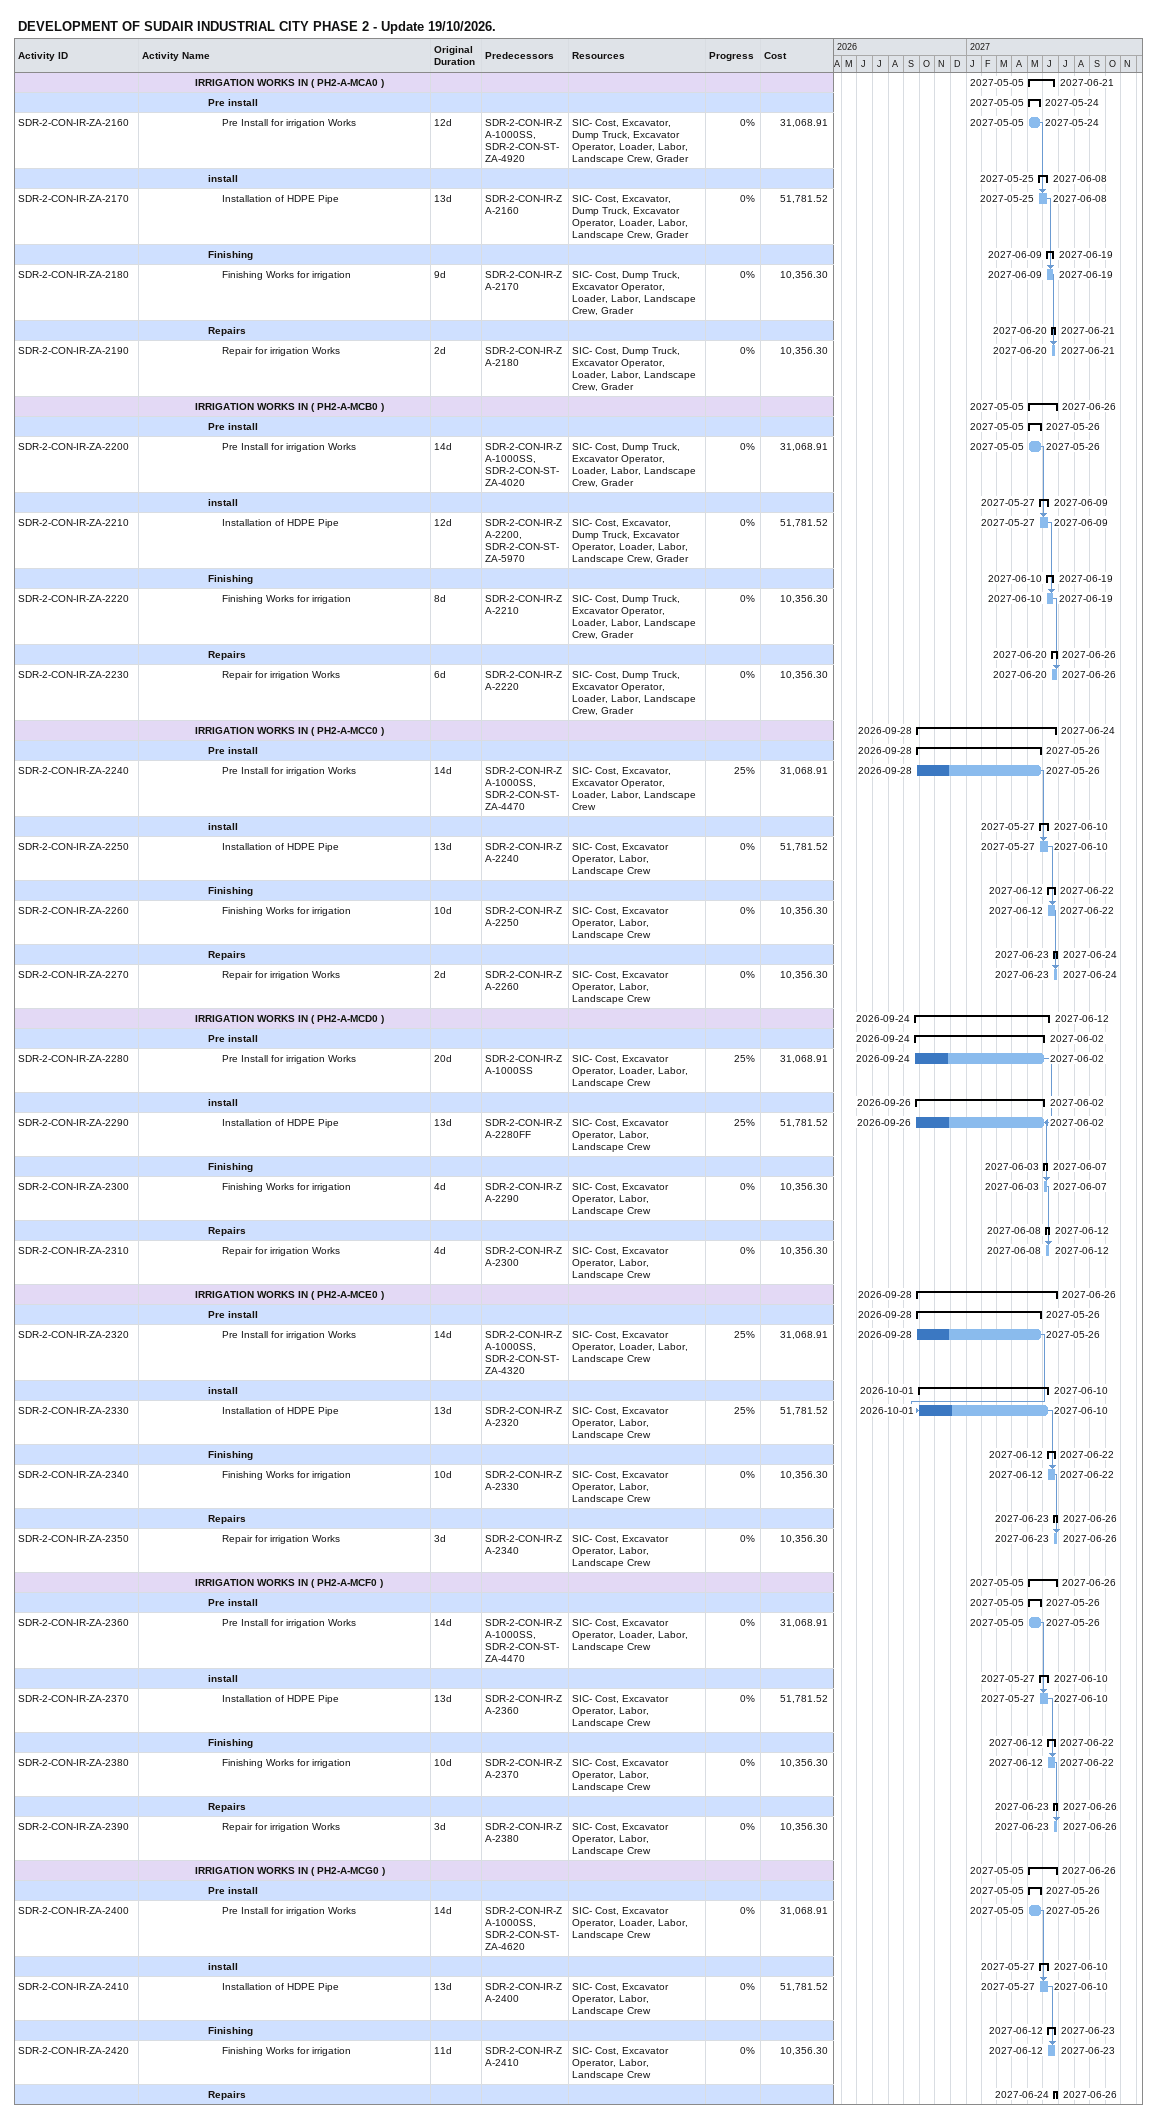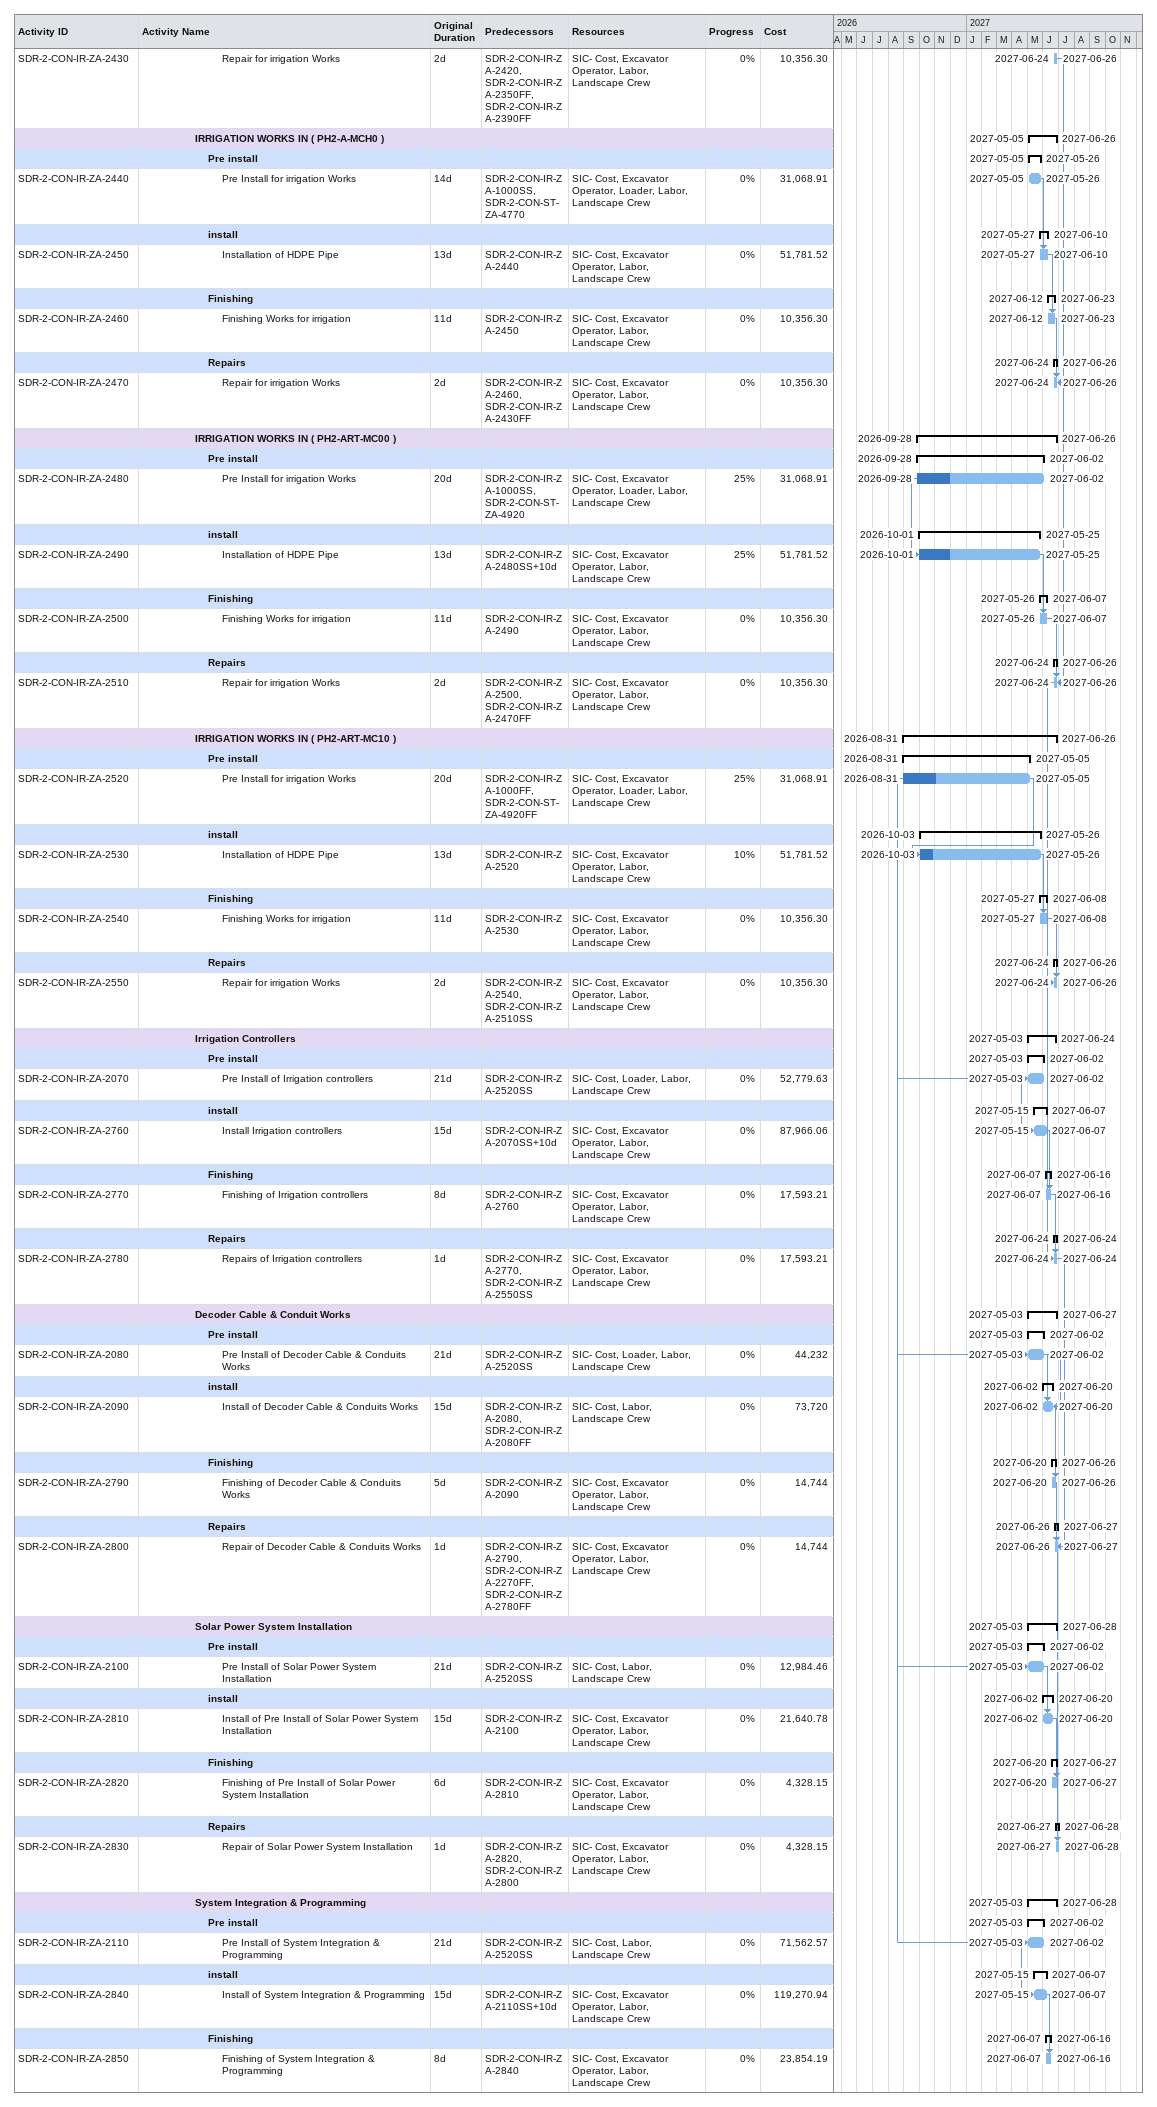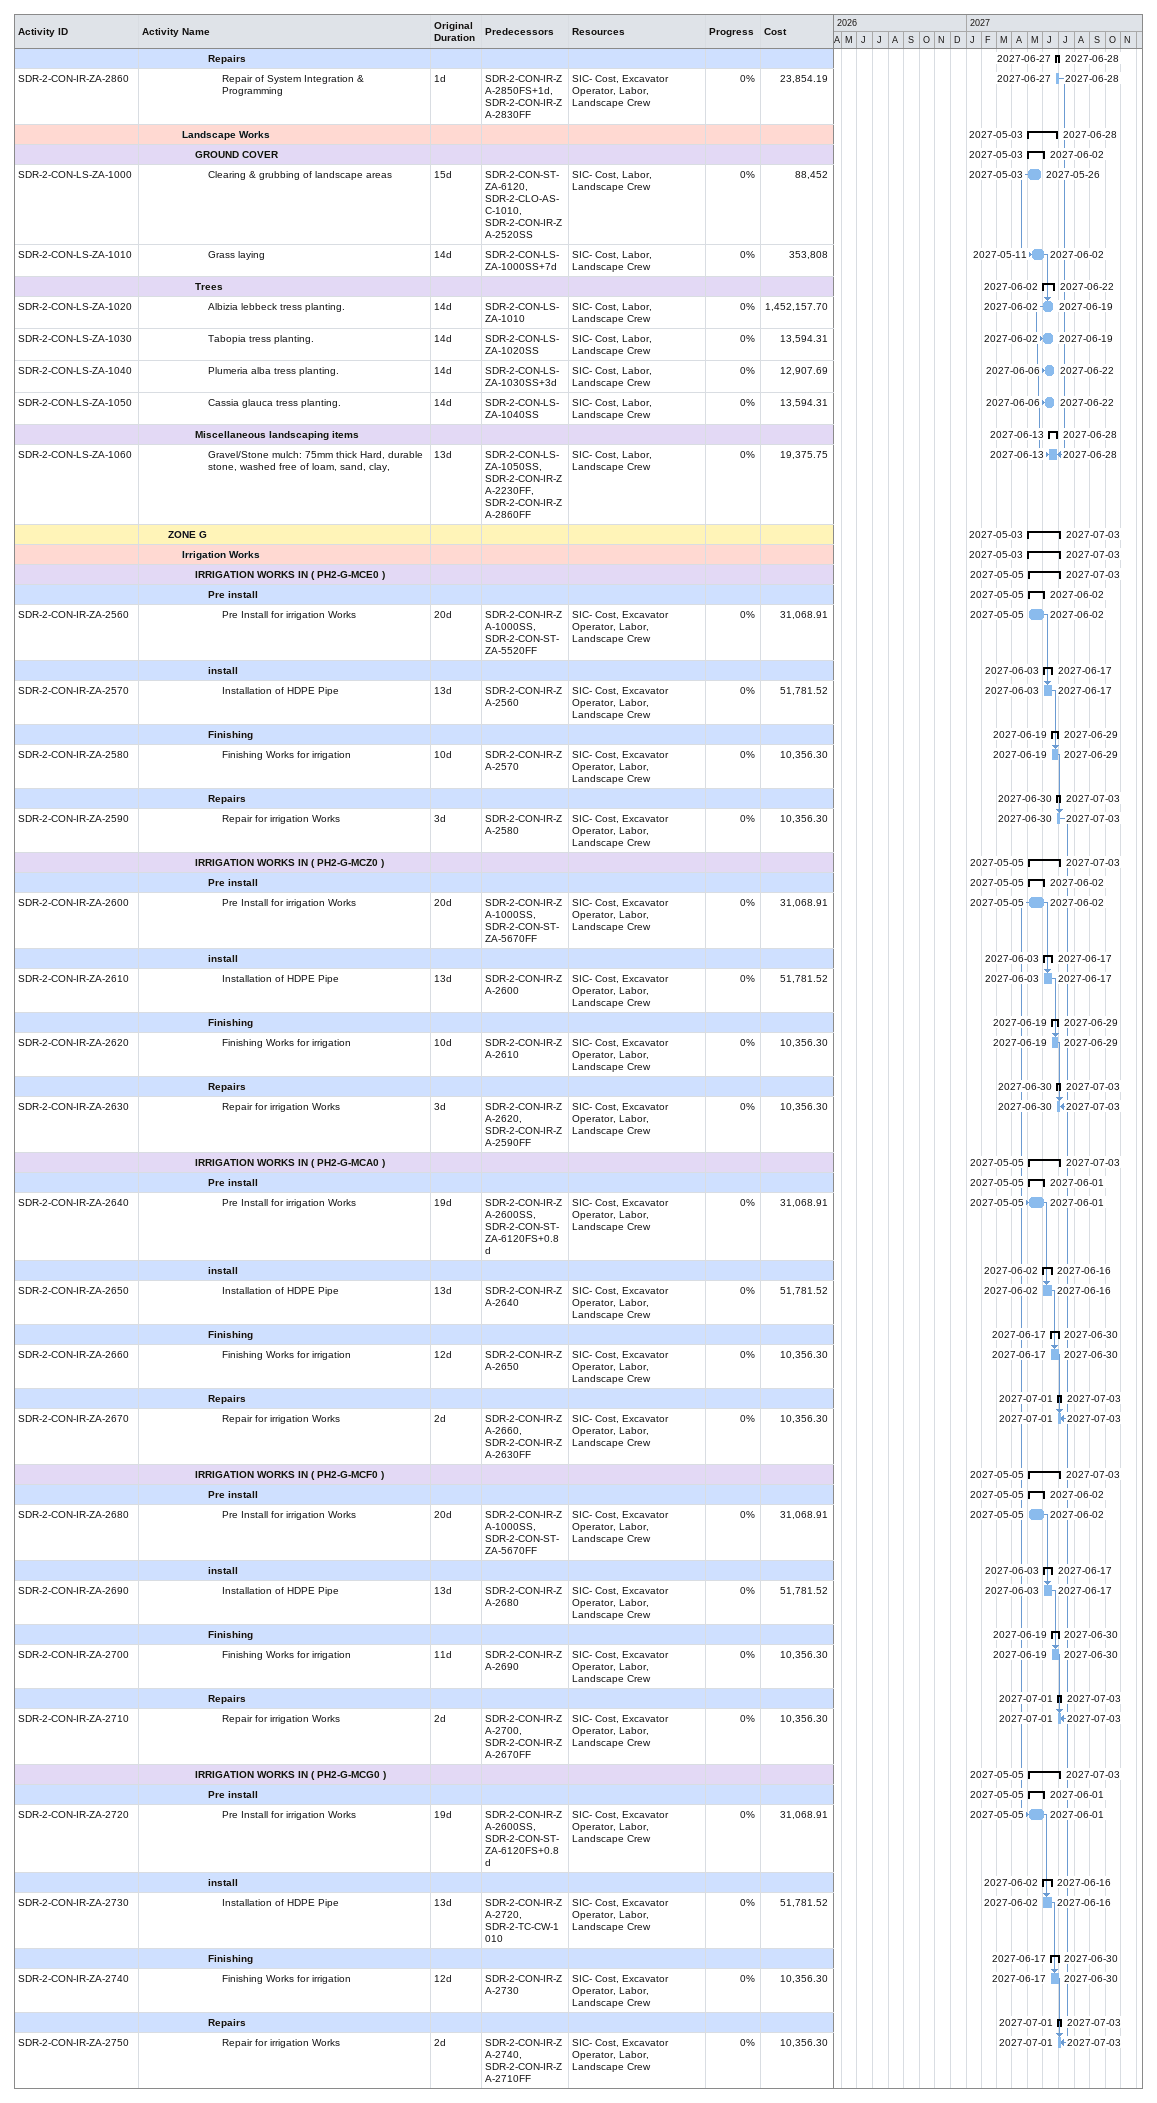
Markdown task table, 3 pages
DEVELOPMENT OF SUDAIR INDUSTRIAL CITY PHASE 2 - Update 19/10/2026.

| ID | Level | Task | Original duration | Start | Finish | Predecessors | Resources | % complete | Cost |
|---|---|---|---|---|---|---|---|---|---|
|  | 5 | **IRRIGATION WORKS IN ( PH2-A-MCA0 )** |  | 2027-05-05 | 2027-06-21 |  |  |  |  |
|  | 6 | **Pre install** |  | 2027-05-05 | 2027-05-24 |  |  |  |  |
| SDR-2-CON-IR-ZA-2160 | 7 | Pre Install for irrigation Works | 12d | 2027-05-05 | 2027-05-24 | SDR-2-CON-IR-ZA-1000SS, SDR-2-CON-ST-ZA-4920 | SIC- Cost, Excavator, Dump Truck, Excavator Operator, Loader, Labor, Landscape Crew, Grader | 0 | 31068.91 |
|  | 6 | **install** |  | 2027-05-25 | 2027-06-08 |  |  |  |  |
| SDR-2-CON-IR-ZA-2170 | 7 | Installation of HDPE Pipe | 13d | 2027-05-25 | 2027-06-08 | SDR-2-CON-IR-ZA-2160 | SIC- Cost, Excavator, Dump Truck, Excavator Operator, Loader, Labor, Landscape Crew, Grader | 0 | 51781.52 |
|  | 6 | **Finishing** |  | 2027-06-09 | 2027-06-19 |  |  |  |  |
| SDR-2-CON-IR-ZA-2180 | 7 | Finishing Works for irrigation | 9d | 2027-06-09 | 2027-06-19 | SDR-2-CON-IR-ZA-2170 | SIC- Cost, Dump Truck, Excavator Operator, Loader, Labor, Landscape Crew, Grader | 0 | 10356.30 |
|  | 6 | **Repairs** |  | 2027-06-20 | 2027-06-21 |  |  |  |  |
| SDR-2-CON-IR-ZA-2190 | 7 | Repair for irrigation Works | 2d | 2027-06-20 | 2027-06-21 | SDR-2-CON-IR-ZA-2180 | SIC- Cost, Dump Truck, Excavator Operator, Loader, Labor, Landscape Crew, Grader | 0 | 10356.30 |
|  | 5 | **IRRIGATION WORKS IN ( PH2-A-MCB0 )** |  | 2027-05-05 | 2027-06-26 |  |  |  |  |
|  | 6 | **Pre install** |  | 2027-05-05 | 2027-05-26 |  |  |  |  |
| SDR-2-CON-IR-ZA-2200 | 7 | Pre Install for irrigation Works | 14d | 2027-05-05 | 2027-05-26 | SDR-2-CON-IR-ZA-1000SS, SDR-2-CON-ST-ZA-4020 | SIC- Cost, Dump Truck, Excavator Operator, Loader, Labor, Landscape Crew, Grader | 0 | 31068.91 |
|  | 6 | **install** |  | 2027-05-27 | 2027-06-09 |  |  |  |  |
| SDR-2-CON-IR-ZA-2210 | 7 | Installation of HDPE Pipe | 12d | 2027-05-27 | 2027-06-09 | SDR-2-CON-IR-ZA-2200, SDR-2-CON-ST-ZA-5970 | SIC- Cost, Excavator, Dump Truck, Excavator Operator, Loader, Labor, Landscape Crew, Grader | 0 | 51781.52 |
|  | 6 | **Finishing** |  | 2027-06-10 | 2027-06-19 |  |  |  |  |
| SDR-2-CON-IR-ZA-2220 | 7 | Finishing Works for irrigation | 8d | 2027-06-10 | 2027-06-19 | SDR-2-CON-IR-ZA-2210 | SIC- Cost, Dump Truck, Excavator Operator, Loader, Labor, Landscape Crew, Grader | 0 | 10356.30 |
|  | 6 | **Repairs** |  | 2027-06-20 | 2027-06-26 |  |  |  |  |
| SDR-2-CON-IR-ZA-2230 | 7 | Repair for irrigation Works | 6d | 2027-06-20 | 2027-06-26 | SDR-2-CON-IR-ZA-2220 | SIC- Cost, Dump Truck, Excavator Operator, Loader, Labor, Landscape Crew, Grader | 0 | 10356.30 |
|  | 5 | **IRRIGATION WORKS IN ( PH2-A-MCC0 )** |  | 2026-09-28 | 2027-06-24 |  |  |  |  |
|  | 6 | **Pre install** |  | 2026-09-28 | 2027-05-26 |  |  |  |  |
| SDR-2-CON-IR-ZA-2240 | 7 | Pre Install for irrigation Works | 14d | 2026-09-28 | 2027-05-26 | SDR-2-CON-IR-ZA-1000SS, SDR-2-CON-ST-ZA-4470 | SIC- Cost, Excavator, Excavator Operator, Loader, Labor, Landscape Crew | 25 | 31068.91 |
|  | 6 | **install** |  | 2027-05-27 | 2027-06-10 |  |  |  |  |
| SDR-2-CON-IR-ZA-2250 | 7 | Installation of HDPE Pipe | 13d | 2027-05-27 | 2027-06-10 | SDR-2-CON-IR-ZA-2240 | SIC- Cost, Excavator Operator, Labor, Landscape Crew | 0 | 51781.52 |
|  | 6 | **Finishing** |  | 2027-06-12 | 2027-06-22 |  |  |  |  |
| SDR-2-CON-IR-ZA-2260 | 7 | Finishing Works for irrigation | 10d | 2027-06-12 | 2027-06-22 | SDR-2-CON-IR-ZA-2250 | SIC- Cost, Excavator Operator, Labor, Landscape Crew | 0 | 10356.30 |
|  | 6 | **Repairs** |  | 2027-06-23 | 2027-06-24 |  |  |  |  |
| SDR-2-CON-IR-ZA-2270 | 7 | Repair for irrigation Works | 2d | 2027-06-23 | 2027-06-24 | SDR-2-CON-IR-ZA-2260 | SIC- Cost, Excavator Operator, Labor, Landscape Crew | 0 | 10356.30 |
|  | 5 | **IRRIGATION WORKS IN ( PH2-A-MCD0 )** |  | 2026-09-24 | 2027-06-12 |  |  |  |  |
|  | 6 | **Pre install** |  | 2026-09-24 | 2027-06-02 |  |  |  |  |
| SDR-2-CON-IR-ZA-2280 | 7 | Pre Install for irrigation Works | 20d | 2026-09-24 | 2027-06-02 | SDR-2-CON-IR-ZA-1000SS | SIC- Cost, Excavator Operator, Loader, Labor, Landscape Crew | 25 | 31068.91 |
|  | 6 | **install** |  | 2026-09-26 | 2027-06-02 |  |  |  |  |
| SDR-2-CON-IR-ZA-2290 | 7 | Installation of HDPE Pipe | 13d | 2026-09-26 | 2027-06-02 | SDR-2-CON-IR-ZA-2280FF | SIC- Cost, Excavator Operator, Labor, Landscape Crew | 25 | 51781.52 |
|  | 6 | **Finishing** |  | 2027-06-03 | 2027-06-07 |  |  |  |  |
| SDR-2-CON-IR-ZA-2300 | 7 | Finishing Works for irrigation | 4d | 2027-06-03 | 2027-06-07 | SDR-2-CON-IR-ZA-2290 | SIC- Cost, Excavator Operator, Labor, Landscape Crew | 0 | 10356.30 |
|  | 6 | **Repairs** |  | 2027-06-08 | 2027-06-12 |  |  |  |  |
| SDR-2-CON-IR-ZA-2310 | 7 | Repair for irrigation Works | 4d | 2027-06-08 | 2027-06-12 | SDR-2-CON-IR-ZA-2300 | SIC- Cost, Excavator Operator, Labor, Landscape Crew | 0 | 10356.30 |
|  | 5 | **IRRIGATION WORKS IN ( PH2-A-MCE0 )** |  | 2026-09-28 | 2027-06-26 |  |  |  |  |
|  | 6 | **Pre install** |  | 2026-09-28 | 2027-05-26 |  |  |  |  |
| SDR-2-CON-IR-ZA-2320 | 7 | Pre Install for irrigation Works | 14d | 2026-09-28 | 2027-05-26 | SDR-2-CON-IR-ZA-1000SS, SDR-2-CON-ST-ZA-4320 | SIC- Cost, Excavator Operator, Loader, Labor, Landscape Crew | 25 | 31068.91 |
|  | 6 | **install** |  | 2026-10-01 | 2027-06-10 |  |  |  |  |
| SDR-2-CON-IR-ZA-2330 | 7 | Installation of HDPE Pipe | 13d | 2026-10-01 | 2027-06-10 | SDR-2-CON-IR-ZA-2320 | SIC- Cost, Excavator Operator, Labor, Landscape Crew | 25 | 51781.52 |
|  | 6 | **Finishing** |  | 2027-06-12 | 2027-06-22 |  |  |  |  |
| SDR-2-CON-IR-ZA-2340 | 7 | Finishing Works for irrigation | 10d | 2027-06-12 | 2027-06-22 | SDR-2-CON-IR-ZA-2330 | SIC- Cost, Excavator Operator, Labor, Landscape Crew | 0 | 10356.30 |
|  | 6 | **Repairs** |  | 2027-06-23 | 2027-06-26 |  |  |  |  |
| SDR-2-CON-IR-ZA-2350 | 7 | Repair for irrigation Works | 3d | 2027-06-23 | 2027-06-26 | SDR-2-CON-IR-ZA-2340 | SIC- Cost, Excavator Operator, Labor, Landscape Crew | 0 | 10356.30 |
|  | 5 | **IRRIGATION WORKS IN ( PH2-A-MCF0 )** |  | 2027-05-05 | 2027-06-26 |  |  |  |  |
|  | 6 | **Pre install** |  | 2027-05-05 | 2027-05-26 |  |  |  |  |
| SDR-2-CON-IR-ZA-2360 | 7 | Pre Install for irrigation Works | 14d | 2027-05-05 | 2027-05-26 | SDR-2-CON-IR-ZA-1000SS, SDR-2-CON-ST-ZA-4470 | SIC- Cost, Excavator Operator, Loader, Labor, Landscape Crew | 0 | 31068.91 |
|  | 6 | **install** |  | 2027-05-27 | 2027-06-10 |  |  |  |  |
| SDR-2-CON-IR-ZA-2370 | 7 | Installation of HDPE Pipe | 13d | 2027-05-27 | 2027-06-10 | SDR-2-CON-IR-ZA-2360 | SIC- Cost, Excavator Operator, Labor, Landscape Crew | 0 | 51781.52 |
|  | 6 | **Finishing** |  | 2027-06-12 | 2027-06-22 |  |  |  |  |
| SDR-2-CON-IR-ZA-2380 | 7 | Finishing Works for irrigation | 10d | 2027-06-12 | 2027-06-22 | SDR-2-CON-IR-ZA-2370 | SIC- Cost, Excavator Operator, Labor, Landscape Crew | 0 | 10356.30 |
|  | 6 | **Repairs** |  | 2027-06-23 | 2027-06-26 |  |  |  |  |
| SDR-2-CON-IR-ZA-2390 | 7 | Repair for irrigation Works | 3d | 2027-06-23 | 2027-06-26 | SDR-2-CON-IR-ZA-2380 | SIC- Cost, Excavator Operator, Labor, Landscape Crew | 0 | 10356.30 |
|  | 5 | **IRRIGATION WORKS IN ( PH2-A-MCG0 )** |  | 2027-05-05 | 2027-06-26 |  |  |  |  |
|  | 6 | **Pre install** |  | 2027-05-05 | 2027-05-26 |  |  |  |  |
| SDR-2-CON-IR-ZA-2400 | 7 | Pre Install for irrigation Works | 14d | 2027-05-05 | 2027-05-26 | SDR-2-CON-IR-ZA-1000SS, SDR-2-CON-ST-ZA-4620 | SIC- Cost, Excavator Operator, Loader, Labor, Landscape Crew | 0 | 31068.91 |
|  | 6 | **install** |  | 2027-05-27 | 2027-06-10 |  |  |  |  |
| SDR-2-CON-IR-ZA-2410 | 7 | Installation of HDPE Pipe | 13d | 2027-05-27 | 2027-06-10 | SDR-2-CON-IR-ZA-2400 | SIC- Cost, Excavator Operator, Labor, Landscape Crew | 0 | 51781.52 |
|  | 6 | **Finishing** |  | 2027-06-12 | 2027-06-23 |  |  |  |  |
| SDR-2-CON-IR-ZA-2420 | 7 | Finishing Works for irrigation | 11d | 2027-06-12 | 2027-06-23 | SDR-2-CON-IR-ZA-2410 | SIC- Cost, Excavator Operator, Labor, Landscape Crew | 0 | 10356.30 |
|  | 6 | **Repairs** |  | 2027-06-24 | 2027-06-26 |  |  |  |  |
| SDR-2-CON-IR-ZA-2430 | 7 | Repair for irrigation Works | 2d | 2027-06-24 | 2027-06-26 | SDR-2-CON-IR-ZA-2420, SDR-2-CON-IR-ZA-2350FF, SDR-2-CON-IR-ZA-2390FF | SIC- Cost, Excavator Operator, Labor, Landscape Crew | 0 | 10356.30 |
|  | 5 | **IRRIGATION WORKS IN ( PH2-A-MCH0 )** |  | 2027-05-05 | 2027-06-26 |  |  |  |  |
|  | 6 | **Pre install** |  | 2027-05-05 | 2027-05-26 |  |  |  |  |
| SDR-2-CON-IR-ZA-2440 | 7 | Pre Install for irrigation Works | 14d | 2027-05-05 | 2027-05-26 | SDR-2-CON-IR-ZA-1000SS, SDR-2-CON-ST-ZA-4770 | SIC- Cost, Excavator Operator, Loader, Labor, Landscape Crew | 0 | 31068.91 |
|  | 6 | **install** |  | 2027-05-27 | 2027-06-10 |  |  |  |  |
| SDR-2-CON-IR-ZA-2450 | 7 | Installation of HDPE Pipe | 13d | 2027-05-27 | 2027-06-10 | SDR-2-CON-IR-ZA-2440 | SIC- Cost, Excavator Operator, Labor, Landscape Crew | 0 | 51781.52 |
|  | 6 | **Finishing** |  | 2027-06-12 | 2027-06-23 |  |  |  |  |
| SDR-2-CON-IR-ZA-2460 | 7 | Finishing Works for irrigation | 11d | 2027-06-12 | 2027-06-23 | SDR-2-CON-IR-ZA-2450 | SIC- Cost, Excavator Operator, Labor, Landscape Crew | 0 | 10356.30 |
|  | 6 | **Repairs** |  | 2027-06-24 | 2027-06-26 |  |  |  |  |
| SDR-2-CON-IR-ZA-2470 | 7 | Repair for irrigation Works | 2d | 2027-06-24 | 2027-06-26 | SDR-2-CON-IR-ZA-2460, SDR-2-CON-IR-ZA-2430FF | SIC- Cost, Excavator Operator, Labor, Landscape Crew | 0 | 10356.30 |
|  | 5 | **IRRIGATION WORKS IN ( PH2-ART-MC00 )** |  | 2026-09-28 | 2027-06-26 |  |  |  |  |
|  | 6 | **Pre install** |  | 2026-09-28 | 2027-06-02 |  |  |  |  |
| SDR-2-CON-IR-ZA-2480 | 7 | Pre Install for irrigation Works | 20d | 2026-09-28 | 2027-06-02 | SDR-2-CON-IR-ZA-1000SS, SDR-2-CON-ST-ZA-4920 | SIC- Cost, Excavator Operator, Loader, Labor, Landscape Crew | 25 | 31068.91 |
|  | 6 | **install** |  | 2026-10-01 | 2027-05-25 |  |  |  |  |
| SDR-2-CON-IR-ZA-2490 | 7 | Installation of HDPE Pipe | 13d | 2026-10-01 | 2027-05-25 | SDR-2-CON-IR-ZA-2480SS+10d | SIC- Cost, Excavator Operator, Labor, Landscape Crew | 25 | 51781.52 |
|  | 6 | **Finishing** |  | 2027-05-26 | 2027-06-07 |  |  |  |  |
| SDR-2-CON-IR-ZA-2500 | 7 | Finishing Works for irrigation | 11d | 2027-05-26 | 2027-06-07 | SDR-2-CON-IR-ZA-2490 | SIC- Cost, Excavator Operator, Labor, Landscape Crew | 0 | 10356.30 |
|  | 6 | **Repairs** |  | 2027-06-24 | 2027-06-26 |  |  |  |  |
| SDR-2-CON-IR-ZA-2510 | 7 | Repair for irrigation Works | 2d | 2027-06-24 | 2027-06-26 | SDR-2-CON-IR-ZA-2500, SDR-2-CON-IR-ZA-2470FF | SIC- Cost, Excavator Operator, Labor, Landscape Crew | 0 | 10356.30 |
|  | 5 | **IRRIGATION WORKS IN ( PH2-ART-MC10 )** |  | 2026-08-31 | 2027-06-26 |  |  |  |  |
|  | 6 | **Pre install** |  | 2026-08-31 | 2027-05-05 |  |  |  |  |
| SDR-2-CON-IR-ZA-2520 | 7 | Pre Install for irrigation Works | 20d | 2026-08-31 | 2027-05-05 | SDR-2-CON-IR-ZA-1000FF, SDR-2-CON-ST-ZA-4920FF | SIC- Cost, Excavator Operator, Loader, Labor, Landscape Crew | 25 | 31068.91 |
|  | 6 | **install** |  | 2026-10-03 | 2027-05-26 |  |  |  |  |
| SDR-2-CON-IR-ZA-2530 | 7 | Installation of HDPE Pipe | 13d | 2026-10-03 | 2027-05-26 | SDR-2-CON-IR-ZA-2520 | SIC- Cost, Excavator Operator, Labor, Landscape Crew | 10 | 51781.52 |
|  | 6 | **Finishing** |  | 2027-05-27 | 2027-06-08 |  |  |  |  |
| SDR-2-CON-IR-ZA-2540 | 7 | Finishing Works for irrigation | 11d | 2027-05-27 | 2027-06-08 | SDR-2-CON-IR-ZA-2530 | SIC- Cost, Excavator Operator, Labor, Landscape Crew | 0 | 10356.30 |
|  | 6 | **Repairs** |  | 2027-06-24 | 2027-06-26 |  |  |  |  |
| SDR-2-CON-IR-ZA-2550 | 7 | Repair for irrigation Works | 2d | 2027-06-24 | 2027-06-26 | SDR-2-CON-IR-ZA-2540, SDR-2-CON-IR-ZA-2510SS | SIC- Cost, Excavator Operator, Labor, Landscape Crew | 0 | 10356.30 |
|  | 5 | **Irrigation Controllers** |  | 2027-05-03 | 2027-06-24 |  |  |  |  |
|  | 6 | **Pre install** |  | 2027-05-03 | 2027-06-02 |  |  |  |  |
| SDR-2-CON-IR-ZA-2070 | 7 | Pre Install of Irrigation controllers | 21d | 2027-05-03 | 2027-06-02 | SDR-2-CON-IR-ZA-2520SS | SIC- Cost, Loader, Labor, Landscape Crew | 0 | 52779.63 |
|  | 6 | **install** |  | 2027-05-15 | 2027-06-07 |  |  |  |  |
| SDR-2-CON-IR-ZA-2760 | 7 | Install Irrigation controllers | 15d | 2027-05-15 | 2027-06-07 | SDR-2-CON-IR-ZA-2070SS+10d | SIC- Cost, Excavator Operator, Labor, Landscape Crew | 0 | 87966.06 |
|  | 6 | **Finishing** |  | 2027-06-07 | 2027-06-16 |  |  |  |  |
| SDR-2-CON-IR-ZA-2770 | 7 | Finishing of Irrigation controllers | 8d | 2027-06-07 | 2027-06-16 | SDR-2-CON-IR-ZA-2760 | SIC- Cost, Excavator Operator, Labor, Landscape Crew | 0 | 17593.21 |
|  | 6 | **Repairs** |  | 2027-06-24 | 2027-06-24 |  |  |  |  |
| SDR-2-CON-IR-ZA-2780 | 7 | Repairs of Irrigation controllers | 1d | 2027-06-24 | 2027-06-24 | SDR-2-CON-IR-ZA-2770, SDR-2-CON-IR-ZA-2550SS | SIC- Cost, Excavator Operator, Labor, Landscape Crew | 0 | 17593.21 |
|  | 5 | **Decoder Cable & Conduit Works** |  | 2027-05-03 | 2027-06-27 |  |  |  |  |
|  | 6 | **Pre install** |  | 2027-05-03 | 2027-06-02 |  |  |  |  |
| SDR-2-CON-IR-ZA-2080 | 7 | Pre Install of Decoder Cable & Conduits Works | 21d | 2027-05-03 | 2027-06-02 | SDR-2-CON-IR-ZA-2520SS | SIC- Cost, Loader, Labor, Landscape Crew | 0 | 44232 |
|  | 6 | **install** |  | 2027-06-02 | 2027-06-20 |  |  |  |  |
| SDR-2-CON-IR-ZA-2090 | 7 | Install of Decoder Cable & Conduits Works | 15d | 2027-06-02 | 2027-06-20 | SDR-2-CON-IR-ZA-2080, SDR-2-CON-IR-ZA-2080FF | SIC- Cost, Labor, Landscape Crew | 0 | 73720 |
|  | 6 | **Finishing** |  | 2027-06-20 | 2027-06-26 |  |  |  |  |
| SDR-2-CON-IR-ZA-2790 | 7 | Finishing of Decoder Cable & Conduits Works | 5d | 2027-06-20 | 2027-06-26 | SDR-2-CON-IR-ZA-2090 | SIC- Cost, Excavator Operator, Labor, Landscape Crew | 0 | 14744 |
|  | 6 | **Repairs** |  | 2027-06-26 | 2027-06-27 |  |  |  |  |
| SDR-2-CON-IR-ZA-2800 | 7 | Repair of Decoder Cable & Conduits Works | 1d | 2027-06-26 | 2027-06-27 | SDR-2-CON-IR-ZA-2790, SDR-2-CON-IR-ZA-2270FF, SDR-2-CON-IR-ZA-2780FF | SIC- Cost, Excavator Operator, Labor, Landscape Crew | 0 | 14744 |
|  | 5 | **Solar Power System Installation** |  | 2027-05-03 | 2027-06-28 |  |  |  |  |
|  | 6 | **Pre install** |  | 2027-05-03 | 2027-06-02 |  |  |  |  |
| SDR-2-CON-IR-ZA-2100 | 7 | Pre Install of Solar Power System Installation | 21d | 2027-05-03 | 2027-06-02 | SDR-2-CON-IR-ZA-2520SS | SIC- Cost, Labor, Landscape Crew | 0 | 12984.46 |
|  | 6 | **install** |  | 2027-06-02 | 2027-06-20 |  |  |  |  |
| SDR-2-CON-IR-ZA-2810 | 7 | Install of Pre Install of Solar Power System Installation | 15d | 2027-06-02 | 2027-06-20 | SDR-2-CON-IR-ZA-2100 | SIC- Cost, Excavator Operator, Labor, Landscape Crew | 0 | 21640.78 |
|  | 6 | **Finishing** |  | 2027-06-20 | 2027-06-27 |  |  |  |  |
| SDR-2-CON-IR-ZA-2820 | 7 | Finishing of Pre Install of Solar Power System Installation | 6d | 2027-06-20 | 2027-06-27 | SDR-2-CON-IR-ZA-2810 | SIC- Cost, Excavator Operator, Labor, Landscape Crew | 0 | 4328.15 |
|  | 6 | **Repairs** |  | 2027-06-27 | 2027-06-28 |  |  |  |  |
| SDR-2-CON-IR-ZA-2830 | 7 | Repair of Solar Power System Installation | 1d | 2027-06-27 | 2027-06-28 | SDR-2-CON-IR-ZA-2820, SDR-2-CON-IR-ZA-2800 | SIC- Cost, Excavator Operator, Labor, Landscape Crew | 0 | 4328.15 |
|  | 5 | **System Integration & Programming** |  | 2027-05-03 | 2027-06-28 |  |  |  |  |
|  | 6 | **Pre install** |  | 2027-05-03 | 2027-06-02 |  |  |  |  |
| SDR-2-CON-IR-ZA-2110 | 7 | Pre Install of System Integration & Programming | 21d | 2027-05-03 | 2027-06-02 | SDR-2-CON-IR-ZA-2520SS | SIC- Cost, Labor, Landscape Crew | 0 | 71562.57 |
|  | 6 | **install** |  | 2027-05-15 | 2027-06-07 |  |  |  |  |
| SDR-2-CON-IR-ZA-2840 | 7 | Install of System Integration & Programming | 15d | 2027-05-15 | 2027-06-07 | SDR-2-CON-IR-ZA-2110SS+10d | SIC- Cost, Excavator Operator, Labor, Landscape Crew | 0 | 119270.94 |
|  | 6 | **Finishing** |  | 2027-06-07 | 2027-06-16 |  |  |  |  |
| SDR-2-CON-IR-ZA-2850 | 7 | Finishing of System Integration & Programming | 8d | 2027-06-07 | 2027-06-16 | SDR-2-CON-IR-ZA-2840 | SIC- Cost, Excavator Operator, Labor, Landscape Crew | 0 | 23854.19 |
|  | 6 | **Repairs** |  | 2027-06-27 | 2027-06-28 |  |  |  |  |
| SDR-2-CON-IR-ZA-2860 | 7 | Repair of System Integration & Programming | 1d | 2027-06-27 | 2027-06-28 | SDR-2-CON-IR-ZA-2850FS+1d, SDR-2-CON-IR-ZA-2830FF | SIC- Cost, Excavator Operator, Labor, Landscape Crew | 0 | 23854.19 |
|  | 4 | **Landscape Works** |  | 2027-05-03 | 2027-06-28 |  |  |  |  |
|  | 5 | **GROUND COVER** |  | 2027-05-03 | 2027-06-02 |  |  |  |  |
| SDR-2-CON-LS-ZA-1000 | 6 | Clearing & grubbing of landscape areas | 15d | 2027-05-03 | 2027-05-26 | SDR-2-CON-ST-ZA-6120, SDR-2-CLO-AS-C-1010, SDR-2-CON-IR-ZA-2520SS | SIC- Cost, Labor, Landscape Crew | 0 | 88452 |
| SDR-2-CON-LS-ZA-1010 | 6 | Grass laying | 14d | 2027-05-11 | 2027-06-02 | SDR-2-CON-LS-ZA-1000SS+7d | SIC- Cost, Labor, Landscape Crew | 0 | 353808 |
|  | 5 | **Trees** |  | 2027-06-02 | 2027-06-22 |  |  |  |  |
| SDR-2-CON-LS-ZA-1020 | 6 | Albizia lebbeck tress planting. | 14d | 2027-06-02 | 2027-06-19 | SDR-2-CON-LS-ZA-1010 | SIC- Cost, Labor, Landscape Crew | 0 | 1452157.70 |
| SDR-2-CON-LS-ZA-1030 | 6 | Tabopia tress planting. | 14d | 2027-06-02 | 2027-06-19 | SDR-2-CON-LS-ZA-1020SS | SIC- Cost, Labor, Landscape Crew | 0 | 13594.31 |
| SDR-2-CON-LS-ZA-1040 | 6 | Plumeria alba tress planting. | 14d | 2027-06-06 | 2027-06-22 | SDR-2-CON-LS-ZA-1030SS+3d | SIC- Cost, Labor, Landscape Crew | 0 | 12907.69 |
| SDR-2-CON-LS-ZA-1050 | 6 | Cassia glauca tress planting. | 14d | 2027-06-06 | 2027-06-22 | SDR-2-CON-LS-ZA-1040SS | SIC- Cost, Labor, Landscape Crew | 0 | 13594.31 |
|  | 5 | **Miscellaneous landscaping items** |  | 2027-06-13 | 2027-06-28 |  |  |  |  |
| SDR-2-CON-LS-ZA-1060 | 6 | Gravel/Stone mulch: 75mm thick Hard, durable stone, washed free of loam, sand, clay, | 13d | 2027-06-13 | 2027-06-28 | SDR-2-CON-LS-ZA-1050SS, SDR-2-CON-IR-ZA-2230FF, SDR-2-CON-IR-ZA-2860FF | SIC- Cost, Labor, Landscape Crew | 0 | 19375.75 |
|  | 3 | **ZONE G** |  | 2027-05-03 | 2027-07-03 |  |  |  |  |
|  | 4 | **Irrigation Works** |  | 2027-05-03 | 2027-07-03 |  |  |  |  |
|  | 5 | **IRRIGATION WORKS IN ( PH2-G-MCE0 )** |  | 2027-05-05 | 2027-07-03 |  |  |  |  |
|  | 6 | **Pre install** |  | 2027-05-05 | 2027-06-02 |  |  |  |  |
| SDR-2-CON-IR-ZA-2560 | 7 | Pre Install for irrigation Works | 20d | 2027-05-05 | 2027-06-02 | SDR-2-CON-IR-ZA-1000SS, SDR-2-CON-ST-ZA-5520FF | SIC- Cost, Excavator Operator, Labor, Landscape Crew | 0 | 31068.91 |
|  | 6 | **install** |  | 2027-06-03 | 2027-06-17 |  |  |  |  |
| SDR-2-CON-IR-ZA-2570 | 7 | Installation of HDPE Pipe | 13d | 2027-06-03 | 2027-06-17 | SDR-2-CON-IR-ZA-2560 | SIC- Cost, Excavator Operator, Labor, Landscape Crew | 0 | 51781.52 |
|  | 6 | **Finishing** |  | 2027-06-19 | 2027-06-29 |  |  |  |  |
| SDR-2-CON-IR-ZA-2580 | 7 | Finishing Works for irrigation | 10d | 2027-06-19 | 2027-06-29 | SDR-2-CON-IR-ZA-2570 | SIC- Cost, Excavator Operator, Labor, Landscape Crew | 0 | 10356.30 |
|  | 6 | **Repairs** |  | 2027-06-30 | 2027-07-03 |  |  |  |  |
| SDR-2-CON-IR-ZA-2590 | 7 | Repair for irrigation Works | 3d | 2027-06-30 | 2027-07-03 | SDR-2-CON-IR-ZA-2580 | SIC- Cost, Excavator Operator, Labor, Landscape Crew | 0 | 10356.30 |
|  | 5 | **IRRIGATION WORKS IN ( PH2-G-MCZ0 )** |  | 2027-05-05 | 2027-07-03 |  |  |  |  |
|  | 6 | **Pre install** |  | 2027-05-05 | 2027-06-02 |  |  |  |  |
| SDR-2-CON-IR-ZA-2600 | 7 | Pre Install for irrigation Works | 20d | 2027-05-05 | 2027-06-02 | SDR-2-CON-IR-ZA-1000SS, SDR-2-CON-ST-ZA-5670FF | SIC- Cost, Excavator Operator, Labor, Landscape Crew | 0 | 31068.91 |
|  | 6 | **install** |  | 2027-06-03 | 2027-06-17 |  |  |  |  |
| SDR-2-CON-IR-ZA-2610 | 7 | Installation of HDPE Pipe | 13d | 2027-06-03 | 2027-06-17 | SDR-2-CON-IR-ZA-2600 | SIC- Cost, Excavator Operator, Labor, Landscape Crew | 0 | 51781.52 |
|  | 6 | **Finishing** |  | 2027-06-19 | 2027-06-29 |  |  |  |  |
| SDR-2-CON-IR-ZA-2620 | 7 | Finishing Works for irrigation | 10d | 2027-06-19 | 2027-06-29 | SDR-2-CON-IR-ZA-2610 | SIC- Cost, Excavator Operator, Labor, Landscape Crew | 0 | 10356.30 |
|  | 6 | **Repairs** |  | 2027-06-30 | 2027-07-03 |  |  |  |  |
| SDR-2-CON-IR-ZA-2630 | 7 | Repair for irrigation Works | 3d | 2027-06-30 | 2027-07-03 | SDR-2-CON-IR-ZA-2620, SDR-2-CON-IR-ZA-2590FF | SIC- Cost, Excavator Operator, Labor, Landscape Crew | 0 | 10356.30 |
|  | 5 | **IRRIGATION WORKS IN ( PH2-G-MCA0 )** |  | 2027-05-05 | 2027-07-03 |  |  |  |  |
|  | 6 | **Pre install** |  | 2027-05-05 | 2027-06-01 |  |  |  |  |
| SDR-2-CON-IR-ZA-2640 | 7 | Pre Install for irrigation Works | 19d | 2027-05-05 | 2027-06-01 | SDR-2-CON-IR-ZA-2600SS, SDR-2-CON-ST-ZA-6120FS+0.8d | SIC- Cost, Excavator Operator, Labor, Landscape Crew | 0 | 31068.91 |
|  | 6 | **install** |  | 2027-06-02 | 2027-06-16 |  |  |  |  |
| SDR-2-CON-IR-ZA-2650 | 7 | Installation of HDPE Pipe | 13d | 2027-06-02 | 2027-06-16 | SDR-2-CON-IR-ZA-2640 | SIC- Cost, Excavator Operator, Labor, Landscape Crew | 0 | 51781.52 |
|  | 6 | **Finishing** |  | 2027-06-17 | 2027-06-30 |  |  |  |  |
| SDR-2-CON-IR-ZA-2660 | 7 | Finishing Works for irrigation | 12d | 2027-06-17 | 2027-06-30 | SDR-2-CON-IR-ZA-2650 | SIC- Cost, Excavator Operator, Labor, Landscape Crew | 0 | 10356.30 |
|  | 6 | **Repairs** |  | 2027-07-01 | 2027-07-03 |  |  |  |  |
| SDR-2-CON-IR-ZA-2670 | 7 | Repair for irrigation Works | 2d | 2027-07-01 | 2027-07-03 | SDR-2-CON-IR-ZA-2660, SDR-2-CON-IR-ZA-2630FF | SIC- Cost, Excavator Operator, Labor, Landscape Crew | 0 | 10356.30 |
|  | 5 | **IRRIGATION WORKS IN ( PH2-G-MCF0 )** |  | 2027-05-05 | 2027-07-03 |  |  |  |  |
|  | 6 | **Pre install** |  | 2027-05-05 | 2027-06-02 |  |  |  |  |
| SDR-2-CON-IR-ZA-2680 | 7 | Pre Install for irrigation Works | 20d | 2027-05-05 | 2027-06-02 | SDR-2-CON-IR-ZA-1000SS, SDR-2-CON-ST-ZA-5670FF | SIC- Cost, Excavator Operator, Labor, Landscape Crew | 0 | 31068.91 |
|  | 6 | **install** |  | 2027-06-03 | 2027-06-17 |  |  |  |  |
| SDR-2-CON-IR-ZA-2690 | 7 | Installation of HDPE Pipe | 13d | 2027-06-03 | 2027-06-17 | SDR-2-CON-IR-ZA-2680 | SIC- Cost, Excavator Operator, Labor, Landscape Crew | 0 | 51781.52 |
|  | 6 | **Finishing** |  | 2027-06-19 | 2027-06-30 |  |  |  |  |
| SDR-2-CON-IR-ZA-2700 | 7 | Finishing Works for irrigation | 11d | 2027-06-19 | 2027-06-30 | SDR-2-CON-IR-ZA-2690 | SIC- Cost, Excavator Operator, Labor, Landscape Crew | 0 | 10356.30 |
|  | 6 | **Repairs** |  | 2027-07-01 | 2027-07-03 |  |  |  |  |
| SDR-2-CON-IR-ZA-2710 | 7 | Repair for irrigation Works | 2d | 2027-07-01 | 2027-07-03 | SDR-2-CON-IR-ZA-2700, SDR-2-CON-IR-ZA-2670FF | SIC- Cost, Excavator Operator, Labor, Landscape Crew | 0 | 10356.30 |
|  | 5 | **IRRIGATION WORKS IN ( PH2-G-MCG0 )** |  | 2027-05-05 | 2027-07-03 |  |  |  |  |
|  | 6 | **Pre install** |  | 2027-05-05 | 2027-06-01 |  |  |  |  |
| SDR-2-CON-IR-ZA-2720 | 7 | Pre Install for irrigation Works | 19d | 2027-05-05 | 2027-06-01 | SDR-2-CON-IR-ZA-2600SS, SDR-2-CON-ST-ZA-6120FS+0.8d | SIC- Cost, Excavator Operator, Labor, Landscape Crew | 0 | 31068.91 |
|  | 6 | **install** |  | 2027-06-02 | 2027-06-16 |  |  |  |  |
| SDR-2-CON-IR-ZA-2730 | 7 | Installation of HDPE Pipe | 13d | 2027-06-02 | 2027-06-16 | SDR-2-CON-IR-ZA-2720, SDR-2-TC-CW-1010 | SIC- Cost, Excavator Operator, Labor, Landscape Crew | 0 | 51781.52 |
|  | 6 | **Finishing** |  | 2027-06-17 | 2027-06-30 |  |  |  |  |
| SDR-2-CON-IR-ZA-2740 | 7 | Finishing Works for irrigation | 12d | 2027-06-17 | 2027-06-30 | SDR-2-CON-IR-ZA-2730 | SIC- Cost, Excavator Operator, Labor, Landscape Crew | 0 | 10356.30 |
|  | 6 | **Repairs** |  | 2027-07-01 | 2027-07-03 |  |  |  |  |
| SDR-2-CON-IR-ZA-2750 | 7 | Repair for irrigation Works | 2d | 2027-07-01 | 2027-07-03 | SDR-2-CON-IR-ZA-2740, SDR-2-CON-IR-ZA-2710FF | SIC- Cost, Excavator Operator, Labor, Landscape Crew | 0 | 10356.30 |
